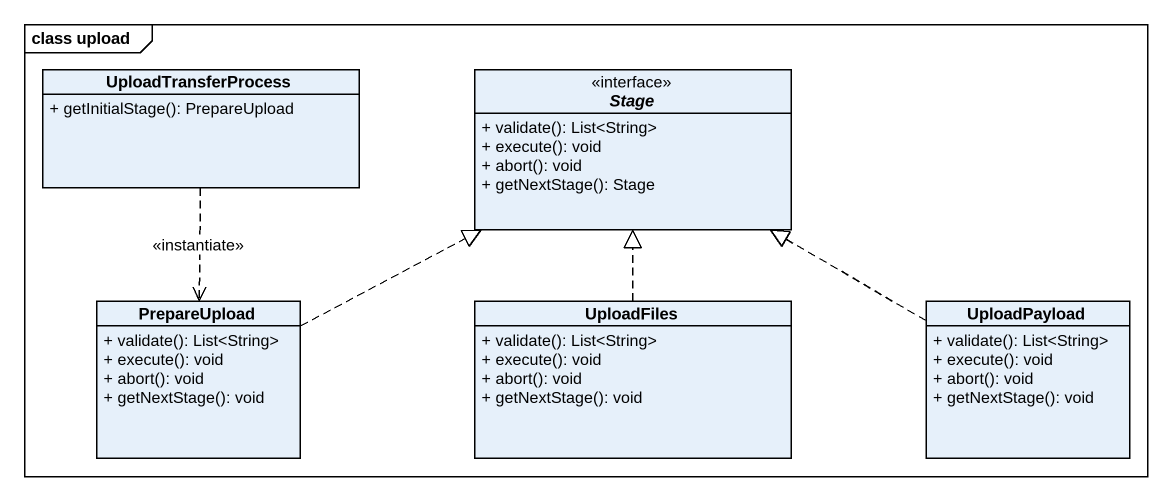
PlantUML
@startuml
mainframe class upload
hide circle
hide empty members
skinparam classAttributeIconSize 0
class UploadTransferProcess {
  + getInitialStage(): PrepareUpload
}
interface Stage <<interface>> {
  + validate(): List<String>
  + execute(): void
  + abort(): void
  + getNextStage(): Stage
}
class PrepareUpload {
  + validate(): List<String>
  + execute(): void
  + abort(): void
  + getNextStage(): void
}
class UploadFiles {
  + validate(): List<String>
  + execute(): void
  + abort(): void
  + getNextStage(): void
}
class UploadPayload {
  + validate(): List<String>
  + execute(): void
  + abort(): void
  + getNextStage(): void
}
UploadTransferProcess ..> PrepareUpload : <<instantiate>>
PrepareUpload .right.|> Stage
UploadFiles .up.|> Stage
UploadPayload .left.|> Stage
@enduml
